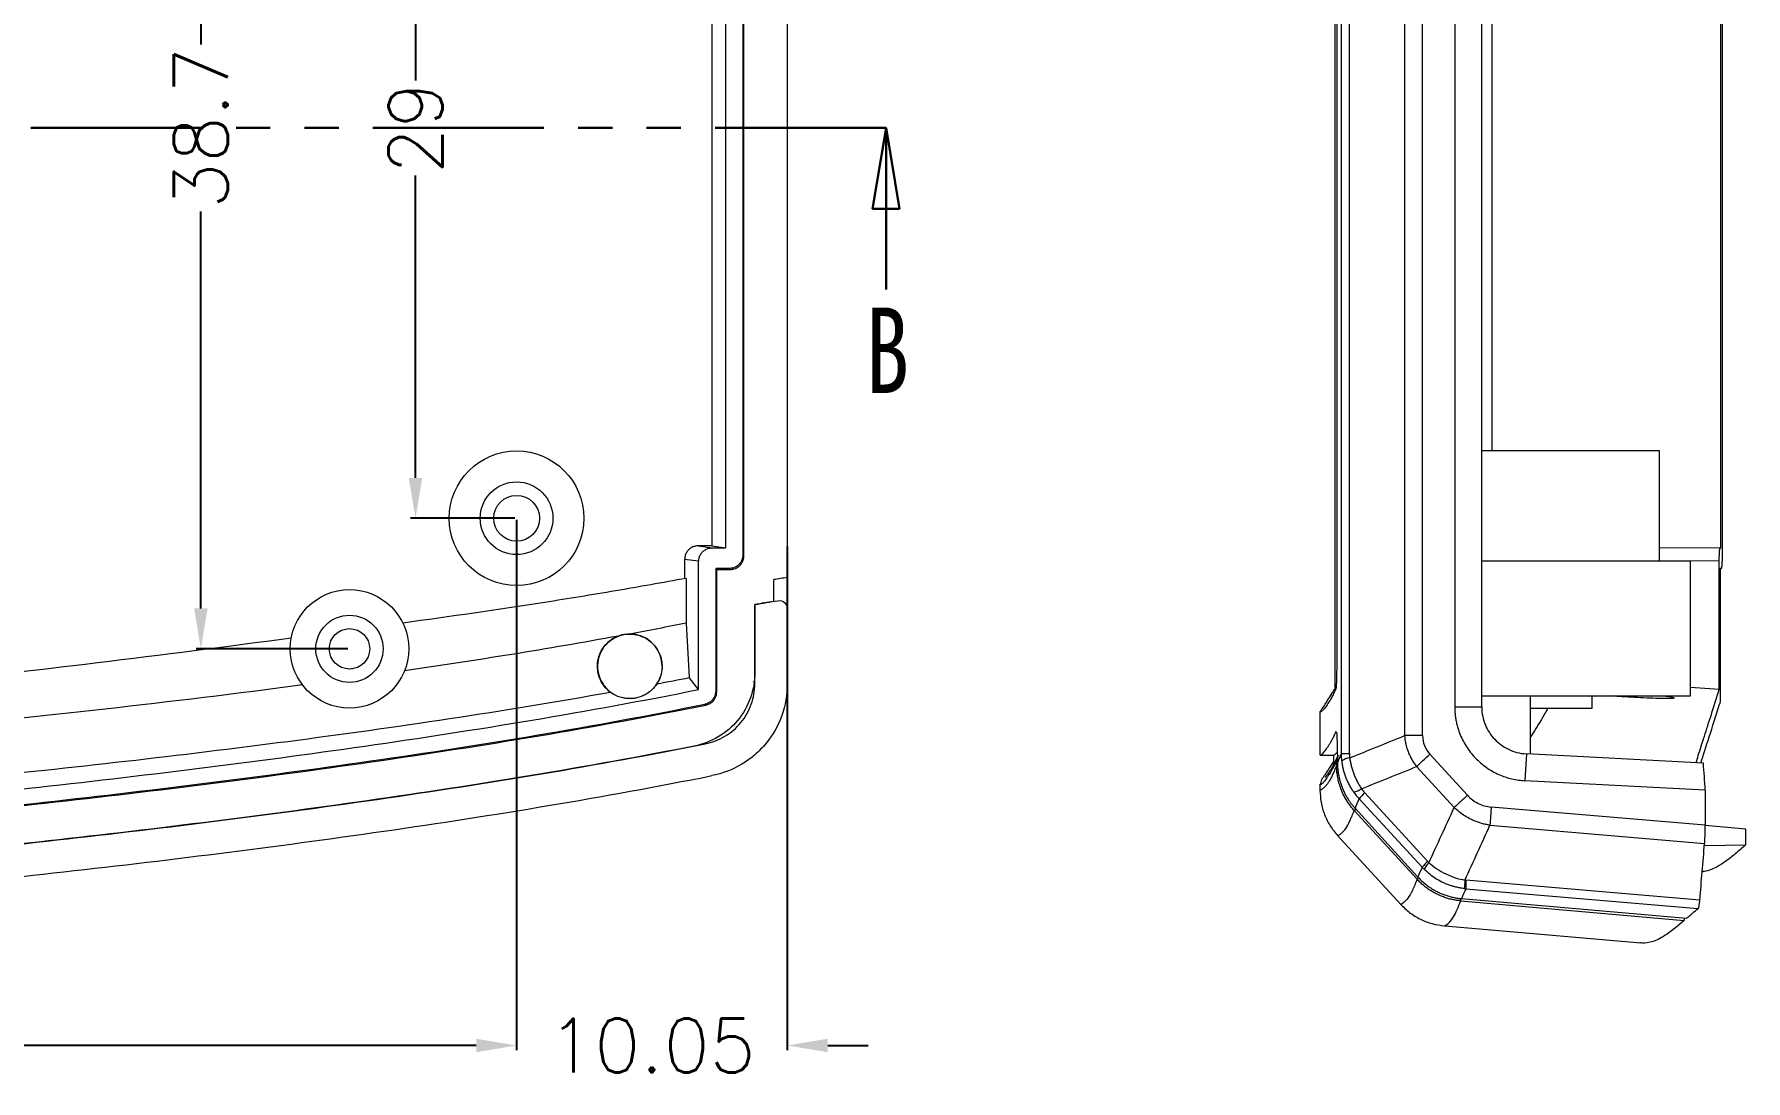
# Model space of a CAD drawing. Header units: inches. Extents: x 2021 to 3023, y 1089 to 1338.
# Drawn here: x 2543.6 to 2607.2, y 1205.4 to 1244.2 of the extents above; entities that cross this region are included whole.
import ezdxf

# ---------------------------------------------------------------- set-up
doc = ezdxf.new("R2010")
doc.units = ezdxf.units.IN
doc.linetypes.add('PHANTOM', pattern=[12.7, 6.35, -1.27, 1.27, -1.27, 1.27, -1.27])
doc.styles.add('SLDTEXTSTYLE0', font='TXT', dxfattribs={"width": 0.75})
doc.styles.get("Standard").update_dxf_attribs({"font": 'txt', "bigfont": 'gbcbig.shx'})
doc.dimstyles.new('2', dxfattribs={"dimtxt": 2, "dimasz": 1.5, "dimexe": 0.18, "dimexo": 0.0625, "dimgap": 0.1, "dimtad": 0, "dimzin": 9, "dimdsep": 46, "dimtxsty": 'Standard', "dimcen": 0.5, "dimclrd": 3, "dimclre": 3, "dimadec": 0, "dimazin": 2, "dimtfac": 1, "dimtofl": 0, "dimtmove": 0, "dimatfit": 3, "dimfxl": 1, "dimtolj": 1, "dimtzin": 0, "dimarcsym": 0})

# ---------------------------------------------------------------- blocks, each defined once
blk = doc.blocks.new('_CLOSED')
at = {"color": 0, "linetype": 'ByBlock', "lineweight": -2}
for p, q in [((-1, 0.166667), (0, 0)), ((-1, 0.166667), (-1, -0.166667)), ((0, 0), (-1, -0.166667)), ((0, 0), (-1, 0))]:
    blk.add_line(p, q, dxfattribs=at)
blk = doc.blocks.new('*D128')
at = {"color": 3, "lineweight": -2}
for p, q in [((2555.256, 1260.104), (2549.621, 1260.104)), ((2549.801, 1258.604), (2549.801, 1243.854)), ((2549.801, 1222.904), (2549.801, 1237.654)), ((2555.256, 1221.404), (2549.621, 1221.404))]:
    blk.add_line(p, q, dxfattribs=at)
at = {"color": 3}
for points in [[(2549.551, 1258.604), (2550.051, 1258.604), (2549.801, 1260.104)], [(2549.551, 1222.904), (2550.051, 1222.904), (2549.801, 1221.404)]]:
    blk.add_solid(points, dxfattribs=at)
at = {"layer": 'Defpoints', "color": 0}
for p in [(2549.801, 1260.104), (2555.318, 1260.104), (2555.318, 1221.404)]:
    blk.add_point(p, dxfattribs=at)
at = {"color": 0, "insert": (2549.801, 1240.754), "char_height": 2, "attachment_point": 5, "rotation": 90}
blk.add_mtext('\\A1;38.7', dxfattribs=at)
blk = doc.blocks.new('*D129')
at = {"color": 3, "lineweight": -2}
for p, q in [((2561.46, 1255.254), (2557.589, 1255.254)), ((2557.769, 1253.754), (2557.769, 1242.52)), ((2557.769, 1227.754), (2557.769, 1238.987)), ((2561.46, 1226.254), (2557.589, 1226.254))]:
    blk.add_line(p, q, dxfattribs=at)
at = {"color": 3}
for points in [[(2557.519, 1253.754), (2558.019, 1253.754), (2557.769, 1255.254)], [(2557.519, 1227.754), (2558.019, 1227.754), (2557.769, 1226.254)]]:
    blk.add_solid(points, dxfattribs=at)
at = {"layer": 'Defpoints', "color": 0}
for p in [(2561.522, 1255.254), (2557.769, 1226.254), (2561.522, 1226.254)]:
    blk.add_point(p, dxfattribs=at)
at = {"color": 0, "insert": (2557.769, 1240.754), "char_height": 2, "attachment_point": 5, "rotation": 90}
blk.add_mtext('\\A1;29', dxfattribs=at)
blk = doc.blocks.new('*D134')
at = {"color": 3, "lineweight": -2}
for p, q in [((2561.522, 1226.191), (2561.522, 1206.489)), ((2571.572, 1225.208), (2571.572, 1206.489)), ((2560.022, 1206.669), (2558.522, 1206.669)), ((2573.072, 1206.669), (2574.572, 1206.669))]:
    blk.add_line(p, q, dxfattribs=at)
at = {"color": 3}
for points in [[(2560.022, 1206.919), (2560.022, 1206.419), (2561.522, 1206.669)], [(2573.072, 1206.919), (2573.072, 1206.419), (2571.572, 1206.669)]]:
    blk.add_solid(points, dxfattribs=at)
at = {"layer": 'Defpoints', "color": 0}
for p in [(2561.522, 1226.254), (2571.572, 1225.27), (2561.522, 1206.669)]:
    blk.add_point(p, dxfattribs=at)
at = {"color": 0, "insert": (2566.547, 1206.669), "char_height": 2, "attachment_point": 5}
blk.add_mtext('\\A1;10.05', dxfattribs=at)
blk = doc.blocks.new('*D135')
at = {"color": 3, "lineweight": -2}
for p, q in [((2561.522, 1226.191), (2561.522, 1206.489)), ((2472.072, 1222.091), (2472.072, 1206.489)), ((2473.572, 1206.669), (2512.697, 1206.669)), ((2560.022, 1206.669), (2520.897, 1206.669))]:
    blk.add_line(p, q, dxfattribs=at)
at = {"color": 3}
for points in [[(2473.572, 1206.919), (2473.572, 1206.419), (2472.072, 1206.669)], [(2560.022, 1206.919), (2560.022, 1206.419), (2561.522, 1206.669)]]:
    blk.add_solid(points, dxfattribs=at)
at = {"layer": 'Defpoints', "color": 0}
for p in [(2561.522, 1226.254), (2472.072, 1222.154), (2472.072, 1206.669)]:
    blk.add_point(p, dxfattribs=at)
at = {"color": 0, "insert": (2516.797, 1206.669), "char_height": 2, "attachment_point": 5}
blk.add_mtext('\\A1;89.45', dxfattribs=at)

msp = doc.modelspace()

# ---------------------------------------------------------------- linework, layer by layer
at = {"color": 7, "linetype": 'Continuous', "lineweight": 15}
for p, q in [((2592.146, 1217.52), (2592.146, 1263.987)), ((2592.439, 1217.52), (2592.439, 1263.987)), ((2594.486, 1263.329), (2594.486, 1218.178)), ((2595.158, 1218.178), (2595.158, 1263.329)), ((2596.352, 1262.258), (2596.352, 1219.249)), ((2597.352, 1219.249), (2597.352, 1262.258)), ((2591.896, 1261.677), (2591.896, 1219.828)), ((2591.971, 1260.388), (2591.971, 1221.119)), ((2571.572, 1257.454), (2571.572, 1224.053)), ((2568.767, 1256.28), (2568.767, 1225.228)), ((2569.287, 1225.154), (2569.287, 1256.354)), ((2569.921, 1256.616), (2569.921, 1224.891)), ((2569.958, 1224.854), (2569.958, 1256.653)), ((2606.235, 1225.154), (2606.235, 1256.354)), ((2606.276, 1256.616), (2606.276, 1224.891)), ((2597.728, 1252.754), (2597.728, 1228.754)), ((2603.958, 1228.754), (2597.352, 1228.754)), ((2603.958, 1226.254), (2603.958, 1228.754)), ((2603.958, 1224.673), (2603.958, 1226.254)), ((2568.263, 1225.228), (2568.784, 1225.154)), ((2568.767, 1225.228), (2568.263, 1225.228)), ((2568.767, 1225.228), (2569.287, 1225.154)), ((2568.784, 1225.154), (2569.287, 1225.154)), ((2603.958, 1225.173), (2606.203, 1225.154)), ((2603.958, 1225.173), (2606.235, 1225.154)), ((2606.203, 1225.154), (2606.235, 1225.154)), ((2568.281, 1224.654), (2567.76, 1224.728)), ((2567.76, 1224.728), (2567.76, 1224.009)), ((2568.281, 1219.89), (2568.281, 1224.654)), ((2569.921, 1224.891), (2569.958, 1224.854)), ((2605.108, 1224.654), (2597.352, 1224.654)), ((2605.108, 1219.654), (2605.108, 1224.654)), ((2606.171, 1219.89), (2606.171, 1224.654)), ((2567.815, 1224.019), (2567.815, 1222.356)), ((2569.421, 1224.39), (2568.916, 1224.39)), ((2568.916, 1224.39), (2568.916, 1219.837)), ((2568.952, 1224.354), (2568.916, 1224.39)), ((2568.952, 1219.807), (2568.952, 1224.354)), ((2568.952, 1224.354), (2569.458, 1224.354)), ((2569.458, 1224.354), (2569.421, 1224.39)), ((2571.069, 1223.165), (2571.069, 1223.975)), ((2606.244, 1224.39), (2606.211, 1224.39)), ((2606.211, 1224.39), (2606.211, 1219.837)), ((2606.211, 1224.39), (2606.244, 1224.39)), ((2570.365, 1220.113), (2570.365, 1223.048)), ((2570.365, 1223.048), (2570.365, 1220.52)), ((2571.572, 1222.894), (2571.572, 1220.101)), ((2567.815, 1222.356), (2567.928, 1220.333)), ((2555.294, 1220.657), (2555.435, 1220.677)), ((2568.916, 1219.837), (2568.952, 1219.807)), ((2597.352, 1219.654), (2605.108, 1219.654)), ((2599.158, 1217.494), (2599.158, 1219.654)), ((2601.458, 1219.204), (2601.458, 1219.664)), ((2606.171, 1219.89), (2605.108, 1219.972)), ((2591.346, 1219.058), (2591.346, 1217.459)), ((2596.352, 1219.249), (2597.352, 1219.249)), ((2599.158, 1219.204), (2601.458, 1219.204)), ((2592.146, 1217.52), (2592.439, 1217.52)), ((2596.822, 1215.963), (2595.426, 1217.488)), ((2599.01, 1217.502), (2598.958, 1216.503)), ((2605.583, 1217.157), (2599.01, 1217.502)), ((2591.353, 1217.453), (2591.853, 1217.453)), ((2591.846, 1217.453), (2591.846, 1217.091)), ((2594.934, 1217.028), (2596.332, 1215.504)), ((2591.346, 1216.357), (2591.346, 1216.158)), ((2605.652, 1216.152), (2598.958, 1216.503)), ((2592.803, 1215.834), (2595.139, 1213.289)), ((2595.348, 1213.505), (2593.01, 1216.049)), ((2605.652, 1216.152), (2605.652, 1214.852)), ((2592.62, 1215.398), (2594.953, 1212.843)), ((2592.652, 1215.479), (2594.985, 1212.924)), ((2605.652, 1214.852), (2597.707, 1215.527)), ((2591.987, 1214.484), (2594.358, 1211.897)), ((2597.659, 1214.852), (2605.627, 1214.174)), ((2607.155, 1214.708), (2605.652, 1214.84)), ((2607.155, 1214.127), (2607.155, 1214.708)), ((2605.621, 1214.101), (2607.155, 1214.127)), ((2605.538, 1213.126), (2605.569, 1213.127)), ((2596.763, 1212.491), (2605.391, 1211.758)), ((2605.45, 1212.071), (2596.767, 1212.809)), ((2594.343, 1211.916), (2594.343, 1211.916)), ((2596.575, 1212.041), (2604.868, 1211.31)), ((2604.954, 1211.386), (2596.607, 1212.122)), ((2595.977, 1211.112), (2603.257, 1210.476)), ((2595.978, 1211.122), (2595.992, 1211.129))]:
    msp.add_line(p, q, dxfattribs=at)
at = {"color": 1, "linetype": 'PHANTOM', "lineweight": 30}
msp.add_line((2575.238, 1240.754), (2457.894, 1240.754), dxfattribs=at)
at = {"color": 7, "linetype": 'Continuous', "lineweight": 30}
msp.add_line((2575.238, 1234.754), (2575.238, 1240.754), dxfattribs=at)
at = {"color": 8, "linetype": 'Continuous', "lineweight": 15}
for p, q in [((2606.171, 1224.654), (2603.958, 1224.673)), ((2570.308, 1220.184), (2570.365, 1220.113))]:
    msp.add_line(p, q, dxfattribs=at)
at = {"color": 7, "linetype": 'Continuous', "lineweight": 15, "flags": 128}
for points in [[(2568.281, 1219.89), (2568.105, 1220.112), (2567.928, 1220.333)], [(2568.514, 1219.347), (2568.533, 1219.332), (2568.551, 1219.316)], [(2595.158, 1218.178), (2595.064, 1218.178), (2594.972, 1218.178), (2594.882, 1218.178), (2594.794, 1218.178), (2594.71, 1218.178), (2594.63, 1218.178), (2594.555, 1218.178), (2594.486, 1218.178)]]:
    msp.add_lwpolyline(points, dxfattribs=at)
at = {"color": 7, "linetype": 'Continuous', "lineweight": 15}
for centre, radius in [((2561.522, 1226.254), 2.5), ((2561.522, 1226.254), 1.35), ((2561.522, 1226.254), 0.85), ((2555.318, 1221.404), 2.2), ((2555.318, 1221.404), 1.25), ((2555.318, 1221.404), 0.75)]:
    msp.add_circle(centre, radius, dxfattribs=at)
for centre, radius, start, end in [((2565.725, 1220.759), 1.197, 359.75121, 237.85538), ((2592.496, 1216.81), 0.545, 95.00838, 127.74314), ((2592.515, 1216.735), 0.647, 277.23293, 304.99201), ((2594.52, 1214.386), 2.247, 132.23844, 139.85397), ((2618.212, 1192.575), 31.694, 132.44517, 133.65967), ((2619.757, 1213.617), 22.133, 175.04902, 176.80251), ((2596.867, 1211.832), 2.26, 132.23638, 139.8474), ((2596.046, 1212.797), 0.931, 134.65243, 153.47696), ((2603.476, 1212.044), 6.789, 173.5013, 176.17116), ((2598.774, 1212.624), 2.015, 174.72666, 183.76363)]:
    msp.add_arc(centre, radius, start, end, dxfattribs=at)
at = {"color": 8, "linetype": 'Continuous', "lineweight": 15}
for centre, radius, start, end in [((2592.25, 1217.248), 0.298, 136.08608, 180.11888), ((2592.096, 1217.07), 0.135, 129.84176, 174.90428), ((2590.604, 1229.891), 13.148, 276.00336, 276.21909), ((2589.136, 1219.335), 5.258, 311.50228, 312.42368), ((2589.393, 1219.095), 8.366, 311.6529, 312.38183), ((2592.881, 1212.453), 3.718, 353.64117, 354.98575)]:
    msp.add_arc(centre, radius, start, end, dxfattribs=at)
at = {"color": 7, "linetype": 'Continuous', "lineweight": 15}
for points, knots in [([(2568.263, 1225.228), (2568.242, 1225.227), (2568.198, 1225.225), (2568.133, 1225.212), (2568.06, 1225.188), (2567.981, 1225.146), (2567.894, 1225.075), (2567.82, 1224.977), (2567.769, 1224.855), (2567.763, 1224.77), (2567.76, 1224.728)], [0, 0, 0, 0, 0.080837, 0.165257, 0.252748, 0.376945, 0.504159, 0.676333, 0.843257, 1, 1, 1, 1]), ([(2568.281, 1224.654), (2568.282, 1224.674), (2568.284, 1224.716), (2568.296, 1224.778), (2568.316, 1224.84), (2568.345, 1224.9), (2568.382, 1224.956), (2568.425, 1225.006), (2568.476, 1225.05), (2568.55, 1225.1), (2568.654, 1225.144), (2568.741, 1225.15), (2568.784, 1225.154)], [0, 0, 0, 0, 0.07736, 0.157687, 0.240496, 0.325186, 0.411067, 0.497389, 0.577375, 0.665405, 0.83845, 1, 1, 1, 1]), ([(2606.171, 1224.654), (2606.171, 1224.674), (2606.171, 1224.716), (2606.172, 1224.778), (2606.174, 1224.84), (2606.175, 1224.9), (2606.178, 1224.956), (2606.18, 1225.006), (2606.183, 1225.05), (2606.188, 1225.1), (2606.194, 1225.144), (2606.2, 1225.15), (2606.203, 1225.154)], [0, 0, 0, 0, 0.07736, 0.157687, 0.240496, 0.325186, 0.411067, 0.497389, 0.577375, 0.665405, 0.83845, 1, 1, 1, 1]), ([(2569.921, 1224.891), (2569.92, 1224.868), (2569.919, 1224.821), (2569.903, 1224.749), (2569.875, 1224.675), (2569.833, 1224.603), (2569.767, 1224.523), (2569.671, 1224.45), (2569.548, 1224.399), (2569.463, 1224.393), (2569.421, 1224.39)], [0, 0, 0, 0, 0.086064, 0.179557, 0.280157, 0.387126, 0.499272, 0.674155, 0.842751, 1, 1, 1, 1]), ([(2569.458, 1224.354), (2569.482, 1224.355), (2569.532, 1224.357), (2569.607, 1224.374), (2569.681, 1224.403), (2569.751, 1224.446), (2569.825, 1224.509), (2569.895, 1224.6), (2569.948, 1224.721), (2569.955, 1224.81), (2569.958, 1224.854)], [0, 0, 0, 0, 0.09288, 0.190459, 0.291885, 0.396047, 0.501633, 0.662641, 0.831102, 1, 1, 1, 1]), ([(2606.276, 1224.891), (2606.276, 1224.868), (2606.276, 1224.821), (2606.275, 1224.749), (2606.273, 1224.675), (2606.271, 1224.603), (2606.266, 1224.523), (2606.26, 1224.45), (2606.253, 1224.399), (2606.247, 1224.393), (2606.244, 1224.39)], [0, 0, 0, 0, 0.086064, 0.179557, 0.280157, 0.387126, 0.499272, 0.674155, 0.842751, 1, 1, 1, 1]), ([(2567.815, 1224.019), (2566.941, 1223.863), (2566.068, 1223.707), (2564.319, 1223.407), (2563.443, 1223.265), (2560.814, 1222.854), (2559.057, 1222.603), (2557.299, 1222.36)], [0, 0, 0, 0, 0.25, 0.25, 0.5, 0.5, 1, 1, 1, 1]), ([(2571.223, 1223.19), (2571.31, 1223.204), (2571.4, 1223.178), (2571.532, 1223.067), (2571.572, 1222.982), (2571.572, 1222.894)], [0, 0, 0, 0, 0.5, 0.5, 1, 1, 1, 1]), ([(2571.069, 1223.165), (2570.958, 1223.147), (2570.723, 1223.109), (2570.488, 1223.069), (2570.365, 1223.048)], [0, 0, 0, 0, 0.475672, 1, 1, 1, 1]), ([(2565.716, 1221.954), (2565.75, 1221.953), (2565.819, 1221.951), (2565.918, 1221.939), (2566.016, 1221.919), (2566.111, 1221.891), (2566.203, 1221.855), (2566.31, 1221.802), (2566.427, 1221.729), (2566.55, 1221.627), (2566.66, 1221.508), (2566.79, 1221.322), (2566.877, 1221.112), (2566.919, 1220.888), (2566.926, 1220.72), (2566.91, 1220.554), (2566.871, 1220.395), (2566.814, 1220.243), (2566.758, 1220.149), (2566.73, 1220.102)], [0, 0, 0, 0, 0.032676, 0.065484, 0.098752, 0.132794, 0.167902, 0.204344, 0.26295, 0.323371, 0.390325, 0.45873, 0.60339, 0.675023, 0.746053, 0.813601, 0.879424, 0.940806, 1, 1, 1, 1]), ([(2553.154, 1221.799), (2548.361, 1221.161), (2543.56, 1220.564), (2533.932, 1219.58), (2529.103, 1219.2), (2524.262, 1218.89)], [0, 0, 0, 0, 0.5, 0.5, 1, 1, 1, 1]), ([(2565.013, 1219.785), (2564.926, 1219.85), (2564.852, 1219.922), (2564.725, 1220.079), (2564.672, 1220.165), (2564.55, 1220.432), (2564.513, 1220.628), (2564.536, 1221.023), (2564.597, 1221.23), (2564.852, 1221.611), (2565.052, 1221.785), (2565.306, 1221.879)], [0, 0, 0, 0, 0.125, 0.125, 0.25, 0.25, 0.5, 0.5, 0.75, 0.75, 1, 1, 1, 1]), ([(2566.922, 1220.754), (2566.911, 1220.599), (2566.892, 1220.352), (2566.731, 1220.12), (2566.671, 1220.034)], [0, 0, 0, 0, 0.624787, 1, 1, 1, 1]), ([(2591.971, 1221.119), (2591.971, 1221.082), (2591.971, 1221.007), (2591.97, 1220.895), (2591.97, 1220.786), (2591.968, 1220.643), (2591.966, 1220.474), (2591.961, 1220.295), (2591.956, 1220.144), (2591.951, 1220.029), (2591.945, 1219.949), (2591.94, 1219.931), (2591.938, 1219.922)], [0, 0, 0, 0, 0.062736, 0.124925, 0.187124, 0.249891, 0.374935, 0.50006, 0.625132, 0.750225, 0.875126, 1, 1, 1, 1]), ([(2553.576, 1220.06), (2548.696, 1219.415), (2543.8, 1218.87), (2536.442, 1218.168), (2533.986, 1217.953), (2529.071, 1217.561), (2526.61, 1217.385), (2524.146, 1217.233)], [0, 0, 0, 0, 0.5, 0.5, 0.75, 0.75, 1, 1, 1, 1]), ([(2566.73, 1220.102), (2566.682, 1220.027), (2566.622, 1219.95), (2566.485, 1219.825), (2566.432, 1219.782), (2566.321, 1219.713), (2566.279, 1219.689), (2566.19, 1219.648), (2566.156, 1219.634), (2566.083, 1219.609), (2566.055, 1219.6), (2565.996, 1219.585), (2565.974, 1219.58), (2565.927, 1219.571), (2565.904, 1219.567), (2565.844, 1219.559), (2565.814, 1219.557), (2565.763, 1219.554), (2565.741, 1219.554), (2565.681, 1219.554), (2565.65, 1219.555), (2565.564, 1219.563), (2565.519, 1219.57), (2565.397, 1219.595), (2565.335, 1219.616), (2565.167, 1219.683), (2565.085, 1219.733), (2565.013, 1219.785)], [0, 0, 0, 0, 0.25, 0.25, 0.375, 0.375, 0.4375, 0.4375, 0.46875, 0.46875, 0.484375, 0.484375, 0.492187, 0.492187, 0.5, 0.5, 0.515625, 0.515625, 0.53125, 0.53125, 0.5625, 0.5625, 0.625, 0.625, 0.75, 0.75, 1, 1, 1, 1]), ([(2570.365, 1220.52), (2570.365, 1220.198), (2570.311, 1219.884), (2570.093, 1219.277), (2569.936, 1219), (2569.526, 1218.503), (2569.283, 1218.295), (2568.732, 1217.968), (2568.436, 1217.854), (2568.12, 1217.792)], [0, 0, 0, 0, 0.25, 0.25, 0.5, 0.5, 0.75, 0.75, 1, 1, 1, 1]), ([(2568.526, 1217.873), (2568.785, 1217.924), (2569.028, 1218.018), (2569.481, 1218.289), (2569.679, 1218.459), (2570.014, 1218.867), (2570.144, 1219.095), (2570.321, 1219.592), (2570.365, 1219.848), (2570.365, 1220.113)], [0, 0, 0, 0, 0.25, 0.25, 0.5, 0.5, 0.75, 0.75, 1, 1, 1, 1]), ([(2571.572, 1220.101), (2571.572, 1219.698), (2571.504, 1219.306), (2571.234, 1218.549), (2571.037, 1218.203), (2570.655, 1217.738), (2570.516, 1217.596), (2570.215, 1217.338), (2570.052, 1217.22), (2569.536, 1216.913), (2569.168, 1216.771), (2568.774, 1216.692)], [0, 0, 0, 0, 0.25, 0.25, 0.5, 0.5, 0.625, 0.625, 0.75, 0.75, 1, 1, 1, 1]), ([(2468.072, 1214.708), (2470.159, 1214.557), (2472.246, 1214.41), (2476.424, 1214.159), (2478.514, 1214.053), (2484.79, 1213.8), (2488.983, 1213.723), (2495.271, 1213.695), (2497.367, 1213.7), (2501.558, 1213.728), (2503.654, 1213.753), (2507.845, 1213.823), (2509.94, 1213.869), (2514.131, 1214.002), (2516.226, 1214.087), (2522.51, 1214.398), (2526.7, 1214.682), (2535.068, 1215.369), (2539.244, 1215.768), (2547.578, 1216.682), (2551.737, 1217.197), (2560.031, 1218.386), (2564.166, 1219.066), (2568.281, 1219.89)], [0, 0, 0, 0, 0.0625, 0.0625, 0.125, 0.125, 0.25, 0.25, 0.3125, 0.3125, 0.375, 0.375, 0.4375, 0.4375, 0.5, 0.5, 0.625, 0.625, 0.75, 0.75, 0.875, 0.875, 1, 1, 1, 1]), ([(2565.013, 1219.785), (2561.034, 1219.07), (2557.034, 1218.478), (2549.017, 1217.431), (2544.999, 1216.974), (2536.944, 1216.168), (2532.907, 1215.816), (2524.824, 1215.221), (2520.778, 1214.982), (2514.7, 1214.73), (2512.673, 1214.663), (2508.617, 1214.565), (2506.587, 1214.533), (2502.529, 1214.487), (2500.5, 1214.474), (2496.442, 1214.465), (2494.413, 1214.47), (2488.326, 1214.525), (2484.268, 1214.617), (2478.19, 1214.891), (2476.166, 1215.004), (2472.118, 1215.266), (2470.095, 1215.418), (2468.072, 1215.573)], [0, 0, 0, 0, 0.125, 0.125, 0.25, 0.25, 0.375, 0.375, 0.5, 0.5, 0.5625, 0.5625, 0.625, 0.625, 0.6875, 0.6875, 0.75, 0.75, 0.875, 0.875, 0.9375, 0.9375, 1, 1, 1, 1]), ([(2568.916, 1219.837), (2568.915, 1219.817), (2568.913, 1219.774), (2568.901, 1219.71), (2568.879, 1219.645), (2568.847, 1219.58), (2568.796, 1219.507), (2568.721, 1219.436), (2568.622, 1219.376), (2568.549, 1219.356), (2568.514, 1219.347)], [0, 0, 0, 0, 0.089574, 0.18483, 0.285345, 0.390446, 0.499206, 0.672142, 0.840404, 1, 1, 1, 1]), ([(2568.551, 1219.316), (2568.572, 1219.322), (2568.615, 1219.332), (2568.677, 1219.358), (2568.737, 1219.393), (2568.792, 1219.438), (2568.85, 1219.499), (2568.903, 1219.582), (2568.944, 1219.69), (2568.95, 1219.768), (2568.952, 1219.807)], [0, 0, 0, 0, 0.094631, 0.192891, 0.294058, 0.397259, 0.501504, 0.660608, 0.828599, 1, 1, 1, 1]), ([(2591.347, 1219.06), (2591.353, 1219.072), (2591.366, 1219.095), (2591.435, 1219.189), (2591.532, 1219.335), (2591.657, 1219.536), (2591.78, 1219.731), (2591.868, 1219.864), (2591.896, 1219.907)], [0, 0, 0, 0, 0.1926427, 0.3825982, 0.5649545, 0.744465, 0.9176992, 1, 1, 1, 1]), ([(2591.938, 1219.922), (2591.924, 1219.891), (2591.896, 1219.827), (2591.854, 1219.738), (2591.812, 1219.654), (2591.772, 1219.579), (2591.732, 1219.51), (2591.688, 1219.439), (2591.638, 1219.364), (2591.585, 1219.288), (2591.536, 1219.221), (2591.493, 1219.164), (2591.452, 1219.118), (2591.413, 1219.084), (2591.381, 1219.063), (2591.361, 1219.053), (2591.355, 1219.053), (2591.353, 1219.053)], [0, 0, 0, 0, 0.0554452, 0.1128157, 0.172113, 0.2312084, 0.2843263, 0.3416643, 0.4146592, 0.4934009, 0.5662889, 0.6306648, 0.7023658, 0.7817837, 0.8669311, 0.9474293, 1, 1, 1, 1]), ([(2604.142, 1219.654), (2604.2, 1219.646), (2604.3, 1219.632), (2604.405, 1219.61), (2604.463, 1219.594), (2604.489, 1219.584), (2604.497, 1219.575), (2604.49, 1219.568), (2604.46, 1219.561), (2604.38, 1219.554), (2604.026, 1219.551), (2603.362, 1219.576), (2602.647, 1219.619), (2602.233, 1219.647), (2602.128, 1219.654)], [0, 0, 0, 0, 0.0601662, 0.1034242, 0.124354, 0.1409508, 0.1533253, 0.1657226, 0.1822118, 0.2120391, 0.2708318, 0.5809187, 0.8938063, 1, 1, 1, 1]), ([(2605.317, 1217.171), (2605.342, 1217.259), (2605.424, 1217.553), (2605.615, 1218.146), (2605.869, 1218.939), (2606.071, 1219.573), (2606.171, 1219.89)], [0, 0, 0, 0, 0.125575, 0.416889, 0.708313, 1, 1, 1, 1]), ([(2606.211, 1219.837), (2606.211, 1219.817), (2606.211, 1219.774), (2606.21, 1219.71), (2606.209, 1219.645), (2606.207, 1219.58), (2606.204, 1219.507), (2606.199, 1219.436), (2606.193, 1219.376), (2606.188, 1219.356), (2606.186, 1219.347)], [0, 0, 0, 0, 0.089574, 0.18483, 0.285345, 0.390446, 0.499206, 0.672142, 0.840404, 1, 1, 1, 1]), ([(2468.072, 1214.127), (2470.163, 1213.976), (2472.255, 1213.829), (2476.443, 1213.578), (2478.538, 1213.472), (2484.827, 1213.219), (2489.026, 1213.143), (2495.329, 1213.116), (2497.43, 1213.12), (2501.633, 1213.15), (2503.735, 1213.174), (2507.938, 1213.245), (2510.04, 1213.292), (2514.244, 1213.426), (2516.345, 1213.512), (2522.647, 1213.826), (2526.845, 1214.111), (2535.227, 1214.802), (2539.414, 1215.202), (2547.772, 1216.122), (2551.941, 1216.64), (2560.253, 1217.834), (2564.395, 1218.518), (2568.514, 1219.347)], [0, 0, 0, 0, 0.0625, 0.0625, 0.125, 0.125, 0.25, 0.25, 0.3125, 0.3125, 0.375, 0.375, 0.4375, 0.4375, 0.5, 0.5, 0.625, 0.625, 0.75, 0.75, 0.875, 0.875, 1, 1, 1, 1]), ([(2468.072, 1214.09), (2470.164, 1213.939), (2472.257, 1213.792), (2476.446, 1213.541), (2478.542, 1213.435), (2484.834, 1213.183), (2489.034, 1213.106), (2495.339, 1213.079), (2497.441, 1213.084), (2501.646, 1213.113), (2503.748, 1213.137), (2507.953, 1213.209), (2510.056, 1213.256), (2514.261, 1213.39), (2516.364, 1213.476), (2522.667, 1213.791), (2526.867, 1214.076), (2535.252, 1214.767), (2539.44, 1215.168), (2547.802, 1216.088), (2551.972, 1216.607), (2560.287, 1217.802), (2564.43, 1218.487), (2568.551, 1219.316)], [0, 0, 0, 0, 0.0625, 0.0625, 0.125, 0.125, 0.25, 0.25, 0.3125, 0.3125, 0.375, 0.375, 0.4375, 0.4375, 0.5, 0.5, 0.625, 0.625, 0.75, 0.75, 0.875, 0.875, 1, 1, 1, 1]), ([(2596.352, 1219.249), (2596.353, 1219.193), (2596.355, 1219.082), (2596.37, 1218.915), (2596.395, 1218.751), (2596.43, 1218.589), (2596.476, 1218.428), (2596.541, 1218.239), (2596.636, 1218.023), (2596.813, 1217.708), (2597.092, 1217.345), (2597.507, 1216.989), (2597.898, 1216.766), (2598.226, 1216.638), (2598.47, 1216.57), (2598.715, 1216.522), (2598.877, 1216.509), (2598.958, 1216.503)], [0, 0, 0, 0, 0.040249, 0.080185, 0.119955, 0.15971, 0.199599, 0.23977, 0.303715, 0.368416, 0.499393, 0.630467, 0.759237, 0.820869, 0.883196, 0.941828, 1, 1, 1, 1]), ([(2599.808, 1219.204), (2599.727, 1219.056), (2599.505, 1218.651), (2599.293, 1218.334), (2599.158, 1218.133)], [0, 0, 0, 0, 0.364421, 1, 1, 1, 1]), ([(2605.489, 1217.162), (2605.587, 1217.47), (2605.789, 1218.103), (2606.051, 1218.925), (2606.186, 1219.347)], [0, 0, 0, 0, 0.486851, 1, 1, 1, 1]), ([(2591.353, 1217.452), (2591.356, 1217.452), (2591.362, 1217.45), (2591.389, 1217.463), (2591.432, 1217.498), (2591.483, 1217.554), (2591.536, 1217.621), (2591.589, 1217.693), (2591.647, 1217.776), (2591.705, 1217.864), (2591.764, 1217.963), (2591.824, 1218.074), (2591.886, 1218.201), (2591.929, 1218.298), (2591.949, 1218.345)], [0, 0, 0, 0, 0.059339, 0.155065, 0.255699, 0.354183, 0.427421, 0.50588, 0.58888, 0.668775, 0.745095, 0.833484, 0.918821, 1, 1, 1, 1]), ([(2591.959, 1218.308), (2591.961, 1218.304), (2591.968, 1218.287), (2591.98, 1218.062), (2591.991, 1217.675), (2591.994, 1217.336), (2591.996, 1217.167)], [0, 0, 0, 0, 0.114323, 0.41292, 0.706922, 1, 1, 1, 1]), ([(2594.486, 1218.178), (2594.49, 1218.138), (2594.497, 1218.057), (2594.517, 1217.938), (2594.542, 1217.823), (2594.586, 1217.665), (2594.661, 1217.468), (2594.781, 1217.237), (2594.883, 1217.097), (2594.934, 1217.028)], [0, 0, 0, 0, 0.097976, 0.194189, 0.288472, 0.380759, 0.586192, 0.792885, 1, 1, 1, 1]), ([(2595.158, 1218.178), (2595.158, 1218.051), (2595.18, 1217.924), (2595.271, 1217.69), (2595.34, 1217.581), (2595.426, 1217.488)], [0, 0, 0, 0, 0.5, 0.5, 1, 1, 1, 1]), ([(2470.022, 1212.538), (2472.073, 1212.394), (2474.126, 1212.262), (2478.234, 1212.04), (2480.289, 1211.948), (2486.461, 1211.737), (2490.581, 1211.681), (2496.76, 1211.673), (2498.819, 1211.682), (2502.939, 1211.719), (2504.999, 1211.747), (2509.118, 1211.825), (2511.178, 1211.878), (2515.298, 1212.022), (2517.358, 1212.112), (2523.537, 1212.435), (2527.654, 1212.723), (2535.873, 1213.411), (2539.978, 1213.807), (2548.177, 1214.715), (2552.268, 1215.225), (2560.422, 1216.398), (2564.485, 1217.067), (2568.526, 1217.873)], [0, 0, 0, 0, 0.0625, 0.0625, 0.125, 0.125, 0.25, 0.25, 0.3125, 0.3125, 0.375, 0.375, 0.4375, 0.4375, 0.5, 0.5, 0.625, 0.625, 0.75, 0.75, 0.875, 0.875, 1, 1, 1, 1]), ([(2568.12, 1217.792), (2564.093, 1216.999), (2560.044, 1216.339), (2551.916, 1215.18), (2547.838, 1214.675), (2539.675, 1213.777), (2535.589, 1213.384), (2527.405, 1212.704), (2523.308, 1212.421), (2517.152, 1212.102), (2515.098, 1212.014), (2510.993, 1211.873), (2508.941, 1211.821), (2504.838, 1211.744), (2502.787, 1211.717), (2498.686, 1211.681), (2496.636, 1211.673), (2490.488, 1211.682), (2486.392, 1211.738), (2480.25, 1211.949), (2478.204, 1212.041), (2474.112, 1212.263), (2472.067, 1212.394), (2470.022, 1212.538)], [0, 0, 0, 0, 0.125, 0.125, 0.25, 0.25, 0.375, 0.375, 0.5, 0.5, 0.5625, 0.5625, 0.625, 0.625, 0.6875, 0.6875, 0.75, 0.75, 0.875, 0.875, 0.9375, 0.9375, 1, 1, 1, 1]), ([(2591.991, 1217.566), (2591.986, 1217.56), (2591.968, 1217.538), (2591.942, 1217.509), (2591.911, 1217.48), (2591.885, 1217.462), (2591.867, 1217.452), (2591.857, 1217.45), (2591.854, 1217.451), (2591.853, 1217.451)], [0, 0, 0, 0, 0.064153, 0.238913, 0.414833, 0.596359, 0.773561, 0.928467, 1, 1, 1, 1]), ([(2592.163, 1217.24), (2592.158, 1217.287), (2592.148, 1217.38), (2592.147, 1217.473), (2592.146, 1217.52)], [0, 0, 0, 0, 0.499777, 1, 1, 1, 1]), ([(2592.439, 1217.52), (2592.439, 1217.492), (2592.44, 1217.436), (2592.446, 1217.38), (2592.449, 1217.352)], [0, 0, 0, 0, 0.500222, 1, 1, 1, 1]), ([(2594.934, 1217.028), (2594.997, 1217.088), (2595.074, 1217.161), (2595.244, 1217.32), (2595.336, 1217.405), (2595.426, 1217.488)], [0, 0, 0, 0, 0.5, 0.5, 1, 1, 1, 1]), ([(2591.846, 1217.214), (2591.815, 1217.166), (2591.725, 1217.027), (2591.621, 1216.861), (2591.527, 1216.717), (2591.46, 1216.615), (2591.397, 1216.554), (2591.365, 1216.423), (2591.349, 1216.357)], [0, 0, 0, 0, 0.1061515, 0.3066142, 0.470379, 0.6406116, 0.8184586, 1, 1, 1, 1]), ([(2591.974, 1217.362), (2591.954, 1217.315), (2591.915, 1217.228), (2591.865, 1217.125), (2591.823, 1217.045), (2591.789, 1216.985), (2591.763, 1216.942), (2591.741, 1216.907), (2591.718, 1216.874), (2591.692, 1216.834), (2591.66, 1216.788), (2591.624, 1216.737), (2591.59, 1216.691), (2591.562, 1216.656), (2591.543, 1216.633), (2591.539, 1216.63), (2591.538, 1216.628)], [0, 0, 0, 0, 0.113379, 0.211497, 0.294357, 0.361961, 0.414311, 0.451407, 0.494862, 0.548814, 0.613765, 0.689053, 0.774233, 0.853876, 0.927983, 1, 1, 1, 1]), ([(2591.962, 1217.082), (2591.962, 1217.095), (2591.961, 1217.122), (2591.96, 1217.157), (2591.959, 1217.187), (2591.957, 1217.219), (2591.955, 1217.247), (2591.953, 1217.247), (2591.952, 1217.247)], [0, 0, 0, 0, 0.126223, 0.2505, 0.374898, 0.501477, 0.75044, 1, 1, 1, 1]), ([(2591.979, 1216.815), (2591.977, 1216.839), (2591.972, 1216.886), (2591.967, 1216.955), (2591.963, 1217.021), (2591.963, 1217.061), (2591.962, 1217.082)], [0, 0, 0, 0, 0.256067, 0.504772, 0.751052, 1, 1, 1, 1]), ([(2591.996, 1217.167), (2591.997, 1217.131), (2591.998, 1217.061), (2592.005, 1216.955), (2592.013, 1216.884), (2592.018, 1216.848)], [0, 0, 0, 0, 0.3327131, 0.6655971, 1, 1, 1, 1]), ([(2592.018, 1216.848), (2592.025, 1216.796), (2592.04, 1216.693), (2592.075, 1216.542), (2592.117, 1216.396), (2592.167, 1216.257), (2592.223, 1216.124), (2592.285, 1215.998), (2592.352, 1215.879), (2592.423, 1215.768), (2592.497, 1215.665), (2592.573, 1215.568), (2592.626, 1215.508), (2592.652, 1215.479)], [0, 0, 0, 0, 0.102912, 0.203943, 0.302872, 0.3995, 0.493655, 0.585187, 0.673973, 0.759914, 0.842932, 0.922973, 1, 1, 1, 1]), ([(2592.597, 1216.093), (2592.568, 1216.135), (2592.512, 1216.22), (2592.436, 1216.355), (2592.368, 1216.494), (2592.308, 1216.638), (2592.258, 1216.785), (2592.216, 1216.935), (2592.183, 1217.087), (2592.17, 1217.189), (2592.163, 1217.24)], [0, 0, 0, 0, 0.123549, 0.247926, 0.372933, 0.498363, 0.624002, 0.749633, 0.875037, 1, 1, 1, 1]), ([(2592.449, 1217.352), (2592.457, 1217.303), (2592.473, 1217.204), (2592.509, 1217.055), (2592.552, 1216.907), (2592.603, 1216.76), (2592.662, 1216.616), (2592.729, 1216.474), (2592.804, 1216.336), (2592.859, 1216.249), (2592.886, 1216.205)], [0, 0, 0, 0, 0.12215, 0.24552, 0.369922, 0.495152, 0.620999, 0.747239, 0.873649, 1, 1, 1, 1]), ([(2470.299, 1211.31), (2474.401, 1211.024), (2478.508, 1210.799), (2486.734, 1210.526), (2490.854, 1210.474), (2497.03, 1210.469), (2499.089, 1210.479), (2503.207, 1210.518), (2505.266, 1210.546), (2509.385, 1210.627), (2511.444, 1210.681), (2515.562, 1210.827), (2517.621, 1210.918), (2523.798, 1211.245), (2527.914, 1211.534), (2536.131, 1212.225), (2540.235, 1212.622), (2548.431, 1213.532), (2552.52, 1214.043), (2560.672, 1215.217), (2564.734, 1215.887), (2568.774, 1216.692)], [0, 0, 0, 0, 0.125, 0.125, 0.25, 0.25, 0.3125, 0.3125, 0.375, 0.375, 0.4375, 0.4375, 0.5, 0.5, 0.625, 0.625, 0.75, 0.75, 0.875, 0.875, 1, 1, 1, 1]), ([(2591.346, 1216.357), (2591.346, 1216.357), (2591.346, 1216.357), (2591.346, 1216.358), (2591.347, 1216.358)], [0, 0, 0, 0, 0.412553, 1, 1, 1, 1]), ([(2592.62, 1215.398), (2592.587, 1215.435), (2592.52, 1215.511), (2592.426, 1215.635), (2592.336, 1215.77), (2592.252, 1215.918), (2592.174, 1216.077), (2592.107, 1216.248), (2592.05, 1216.429), (2592.005, 1216.619), (2591.988, 1216.749), (2591.979, 1216.815)], [0, 0, 0, 0, 0.093547, 0.191857, 0.294855, 0.402411, 0.514343, 0.630406, 0.750294, 0.873635, 1, 1, 1, 1]), ([(2591.347, 1216.159), (2591.355, 1216.005), (2591.371, 1215.694), (2591.506, 1215.241), (2591.714, 1214.817), (2591.912, 1214.578), (2592.011, 1214.459)], [0, 0, 0, 0, 0.248471, 0.500028, 0.751569, 1, 1, 1, 1]), ([(2592.597, 1216.093), (2592.629, 1216.048), (2592.693, 1215.958), (2592.766, 1215.875), (2592.803, 1215.834)], [0, 0, 0, 0, 0.502286, 1, 1, 1, 1]), ([(2596.822, 1215.963), (2596.937, 1215.838), (2597.073, 1215.734), (2597.374, 1215.586), (2597.539, 1215.542), (2597.707, 1215.527)], [0, 0, 0, 0, 0.5, 0.5, 1, 1, 1, 1]), ([(2597.659, 1214.852), (2597.609, 1214.86), (2597.508, 1214.877), (2597.36, 1214.914), (2597.216, 1214.959), (2597.076, 1215.013), (2596.91, 1215.088), (2596.723, 1215.194), (2596.518, 1215.336), (2596.394, 1215.448), (2596.332, 1215.504)], [0, 0, 0, 0, 0.102007, 0.203232, 0.303687, 0.403387, 0.50235, 0.666199, 0.832062, 1, 1, 1, 1]), ([(2605.627, 1214.174), (2605.629, 1214.199), (2605.634, 1214.251), (2605.639, 1214.337), (2605.643, 1214.431), (2605.647, 1214.531), (2605.65, 1214.635), (2605.652, 1214.743), (2605.652, 1214.815), (2605.652, 1214.852)], [0, 0, 0, 0, 0.135903, 0.275312, 0.417593, 0.562019, 0.707792, 0.85407, 1, 1, 1, 1]), ([(2605.45, 1212.071), (2605.479, 1212.421), (2605.508, 1212.772), (2605.538, 1213.122), (2605.567, 1213.473), (2605.597, 1213.824), (2605.627, 1214.174)], [0, 0, 0, 0, 0.001440448, 0.001440448, 0.001440448, 0.002880898, 0.002880898, 0.002880898, 0.002880898]), ([(2607.155, 1214.127), (2607.024, 1214.011), (2606.76, 1213.777), (2606.409, 1213.499), (2606.089, 1213.294), (2605.812, 1213.18), (2605.625, 1213.122), (2605.557, 1213.128), (2605.554, 1213.129)], [0, 0, 0, 0, 0.197883, 0.39577, 0.593713, 0.791822, 0.989981, 1, 1, 1, 1]), ([(2596.702, 1212.498), (2596.647, 1212.505), (2596.542, 1212.519), (2596.397, 1212.55), (2596.272, 1212.584), (2596.167, 1212.618), (2596.083, 1212.649), (2596.018, 1212.675), (2595.973, 1212.694), (2595.859, 1212.745), (2595.675, 1212.844), (2595.429, 1213.012), (2595.285, 1213.146), (2595.213, 1213.213)], [0, 0, 0, 0, 0.099528, 0.188009, 0.265024, 0.330286, 0.383613, 0.4249, 0.454089, 0.471157, 0.648796, 0.825484, 1, 1, 1, 1]), ([(2595.392, 1213.459), (2595.576, 1213.293), (2595.788, 1213.152), (2596.242, 1212.932), (2596.485, 1212.855), (2596.731, 1212.813)], [0, 0, 0, 0, 0.5, 0.5, 1, 1, 1, 1]), ([(2596.575, 1212.041), (2596.522, 1212.047), (2596.414, 1212.058), (2596.253, 1212.089), (2596.093, 1212.13), (2595.933, 1212.183), (2595.777, 1212.247), (2595.624, 1212.321), (2595.475, 1212.407), (2595.333, 1212.502), (2595.198, 1212.607), (2595.07, 1212.72), (2594.992, 1212.802), (2594.953, 1212.843)], [0, 0, 0, 0, 0.08715, 0.175615, 0.265233, 0.355821, 0.447189, 0.539132, 0.631441, 0.723899, 0.816289, 0.908393, 1, 1, 1, 1]), ([(2594.985, 1212.924), (2595.021, 1212.887), (2595.092, 1212.811), (2595.208, 1212.707), (2595.331, 1212.609), (2595.459, 1212.519), (2595.593, 1212.437), (2595.731, 1212.364), (2595.873, 1212.3), (2596.018, 1212.245), (2596.165, 1212.2), (2596.312, 1212.165), (2596.459, 1212.138), (2596.558, 1212.127), (2596.607, 1212.122)], [0, 0, 0, 0, 0.083974, 0.168374, 0.25304, 0.337803, 0.422499, 0.506958, 0.591018, 0.674519, 0.757308, 0.83924, 0.920179, 1, 1, 1, 1]), ([(2594.335, 1211.923), (2594.444, 1211.814), (2594.665, 1211.596), (2595.07, 1211.351), (2595.511, 1211.176), (2595.819, 1211.133), (2595.972, 1211.112)], [0, 0, 0, 0, 0.248783, 0.500057, 0.751304, 1, 1, 1, 1]), ([(2604.954, 1211.386), (2604.991, 1211.418), (2605.028, 1211.451), (2605.066, 1211.484), (2605.103, 1211.517), (2605.141, 1211.55), (2605.18, 1211.583), (2605.249, 1211.642), (2605.319, 1211.7), (2605.391, 1211.758)], [0, 0, 0, 0, 0.001369104, 0.001369104, 0.001369104, 0.002738208, 0.002738208, 0.002738208, 0.005198391, 0.005198391, 0.005198391, 0.005198391]), ([(2605.391, 1211.758), (2605.394, 1211.761), (2605.4, 1211.768), (2605.408, 1211.79), (2605.416, 1211.821), (2605.424, 1211.86), (2605.431, 1211.905), (2605.438, 1211.956), (2605.444, 1212.011), (2605.448, 1212.051), (2605.45, 1212.071)], [0, 0, 0, 0, 0.1354675, 0.269201, 0.4004762, 0.528634, 0.653098, 0.7733857, 0.8891142, 1, 1, 1, 1]), ([(2604.868, 1211.31), (2604.65, 1211.126), (2604.215, 1210.757), (2603.705, 1210.509), (2603.371, 1210.447), (2603.245, 1210.484), (2603.218, 1210.492)], [0, 0, 0, 0, 0.304872, 0.609992, 0.914861, 1, 1, 1, 1]), ([(2604.868, 1211.31), (2604.871, 1211.316), (2604.876, 1211.328), (2604.881, 1211.363), (2604.883, 1211.391), (2604.883, 1211.392)], [0, 0, 0, 0, 0.487625, 0.97531, 1, 1, 1, 1])]:
    msp.add_open_spline(points, degree=3, knots=knots, dxfattribs=at)
for points in [[(2571.572, 1224.053), (2571.405, 1224.027), (2571.237, 1224.001), (2571.069, 1223.975)], [(2570.365, 1223.048), (2570.651, 1223.097), (2570.937, 1223.145), (2571.223, 1223.19)], [(2565.306, 1221.879), (2565.437, 1221.928), (2565.577, 1221.953), (2565.716, 1221.954)], [(2567.815, 1222.356), (2567.118, 1222.218), (2566.417, 1222.084), (2565.716, 1221.954)], [(2565.306, 1221.879), (2562.666, 1221.396), (2560.016, 1220.97), (2557.36, 1220.585)], [(2566.73, 1220.102), (2567.13, 1220.178), (2567.53, 1220.255), (2567.928, 1220.333)], [(2597.352, 1219.249), (2597.352, 1219.002), (2597.454, 1218.549), (2597.807, 1218.018), (2598.318, 1217.64), (2598.765, 1217.515), (2599.01, 1217.502)], [(2592.449, 1217.352), (2593.128, 1217.627), (2593.807, 1217.902), (2594.486, 1218.178)], [(2591.996, 1217.167), (2592.043, 1217.284), (2592.092, 1217.402), (2592.146, 1217.52)], [(2592.886, 1216.205), (2593.569, 1216.478), (2594.251, 1216.753), (2594.934, 1217.028)], [(2605.652, 1216.152), (2605.629, 1216.487), (2605.606, 1216.822), (2605.583, 1217.157)], [(2592.886, 1216.205), (2592.924, 1216.15), (2592.965, 1216.098), (2593.01, 1216.049)], [(2592.652, 1215.479), (2592.699, 1215.596), (2592.749, 1215.718), (2592.803, 1215.834)], [(2595.392, 1213.459), (2595.705, 1214.141), (2596.018, 1214.823), (2596.332, 1215.504)], [(2596.731, 1212.813), (2597.04, 1213.492), (2597.349, 1214.172), (2597.659, 1214.852)], [(2595.139, 1213.289), (2595.084, 1213.17), (2595.033, 1213.045), (2594.985, 1212.924)], [(2595.213, 1213.213), (2595.188, 1213.238), (2595.163, 1213.263), (2595.139, 1213.289)], [(2595.348, 1213.505), (2595.362, 1213.49), (2595.377, 1213.474), (2595.392, 1213.459)], [(2596.763, 1212.491), (2596.707, 1212.37), (2596.655, 1212.244), (2596.607, 1212.122)], [(2596.702, 1212.498), (2596.722, 1212.495), (2596.743, 1212.493), (2596.763, 1212.491)], [(2596.731, 1212.813), (2596.743, 1212.811), (2596.755, 1212.81), (2596.767, 1212.809)]]:
    msp.add_open_spline(points, degree=3, dxfattribs=at)
at = {"color": 8, "linetype": 'Continuous', "lineweight": 15}
for points, knots in [([(2591.962, 1217.082), (2591.936, 1217.017), (2591.887, 1216.893), (2591.816, 1216.727), (2591.746, 1216.582), (2591.675, 1216.459), (2591.606, 1216.362), (2591.529, 1216.273), (2591.474, 1216.225), (2591.44, 1216.199), (2591.428, 1216.19), (2591.417, 1216.183), (2591.407, 1216.177), (2591.381, 1216.161), (2591.356, 1216.152), (2591.345, 1216.152), (2591.347, 1216.157), (2591.347, 1216.158)], [0, 0, 0, 0, 0.0916458, 0.175663, 0.265837, 0.3550745, 0.4388673, 0.5242578, 0.6567949, 0.678306, 0.700003, 0.7218859, 0.7439548, 0.7627235, 0.8937049, 0.9878392, 1, 1, 1, 1]), ([(2591.952, 1217.247), (2591.93, 1217.197), (2591.884, 1217.094), (2591.822, 1216.967), (2591.764, 1216.861), (2591.71, 1216.771), (2591.658, 1216.692), (2591.608, 1216.619), (2591.559, 1216.55), (2591.512, 1216.488), (2591.469, 1216.436), (2591.431, 1216.398), (2591.398, 1216.373), (2591.376, 1216.36), (2591.361, 1216.354), (2591.353, 1216.352), (2591.347, 1216.353), (2591.347, 1216.356), (2591.346, 1216.357)], [0, 0, 0, 0, 0.079432, 0.163299, 0.236667, 0.299798, 0.367017, 0.432421, 0.491955, 0.55879, 0.626474, 0.689341, 0.754091, 0.824327, 0.866058, 0.909511, 0.954686, 1, 1, 1, 1]), ([(2592.009, 1214.471), (2592.009, 1214.468), (2592.007, 1214.459), (2592.057, 1214.481), (2592.161, 1214.556), (2592.306, 1214.719), (2592.458, 1214.993), (2592.565, 1215.261), (2592.62, 1215.398)], [0, 0, 0, 0, 0.064197, 0.234339, 0.413029, 0.600268, 0.795958, 1, 1, 1, 1]), ([(2594.953, 1212.843), (2594.894, 1212.695), (2594.779, 1212.406), (2594.613, 1212.127), (2594.466, 1211.975), (2594.365, 1211.912), (2594.35, 1211.915), (2594.343, 1211.916)], [0, 0, 0, 0, 0.223017, 0.43543, 0.637442, 0.82904, 1, 1, 1, 1]), ([(2595.992, 1211.129), (2596.007, 1211.13), (2596.044, 1211.133), (2596.308, 1211.379), (2596.486, 1211.82), (2596.575, 1212.041)], [0, 0, 0, 0, 0.267428, 0.633684, 1, 1, 1, 1])]:
    msp.add_open_spline(points, degree=3, knots=knots, dxfattribs=at)

# ---------------------------------------------------------------- block references
at = {"color": 7, "linetype": 'Continuous', "lineweight": 30, "xscale": 3, "yscale": 3, "zscale": 0.5, "rotation": 90}
msp.add_blockref('_CLOSED', (2575.238, 1240.754), dxfattribs=at)

# ---------------------------------------------------------------- texts
at = {"color": 7, "linetype": 'Continuous', "insert": (2574.48, 1234.082), "char_height": 3.175, "attachment_point": 1, "style": 'SLDTEXTSTYLE0'}
msp.add_mtext('B', dxfattribs=at)

# ---------------------------------------------------------------- dimensions: what is measured, and where the dimension line sits
for base, p1, p2, picture, middle in [((2549.801, 1260.104), (2555.318, 1221.404), (2555.318, 1260.104), '*D128', (2549.801, 1240.754)), ((2557.769, 1226.254), (2561.522, 1255.254), (2561.522, 1226.254), '*D129', (2557.769, 1240.754))]:
    dim = msp.add_linear_dim(base=base, p1=p1, p2=p2, angle=90, dimstyle='2')
    dim.commit()
    dim.dimension.update_dxf_attribs({"geometry": picture, "text_midpoint": middle})
for base, p1, p2, picture, middle in [((2472.072, 1206.669), (2561.522, 1226.254), (2472.072, 1222.154), '*D135', (2516.797, 1206.669)), ((2561.522, 1206.669), (2571.572, 1225.27), (2561.522, 1226.254), '*D134', (2566.547, 1206.669))]:
    dim = msp.add_linear_dim(base=base, p1=p1, p2=p2, dimstyle='2')
    dim.commit()
    dim.dimension.update_dxf_attribs({"geometry": picture, "text_midpoint": middle})

doc.saveas('drawing.dxf')
